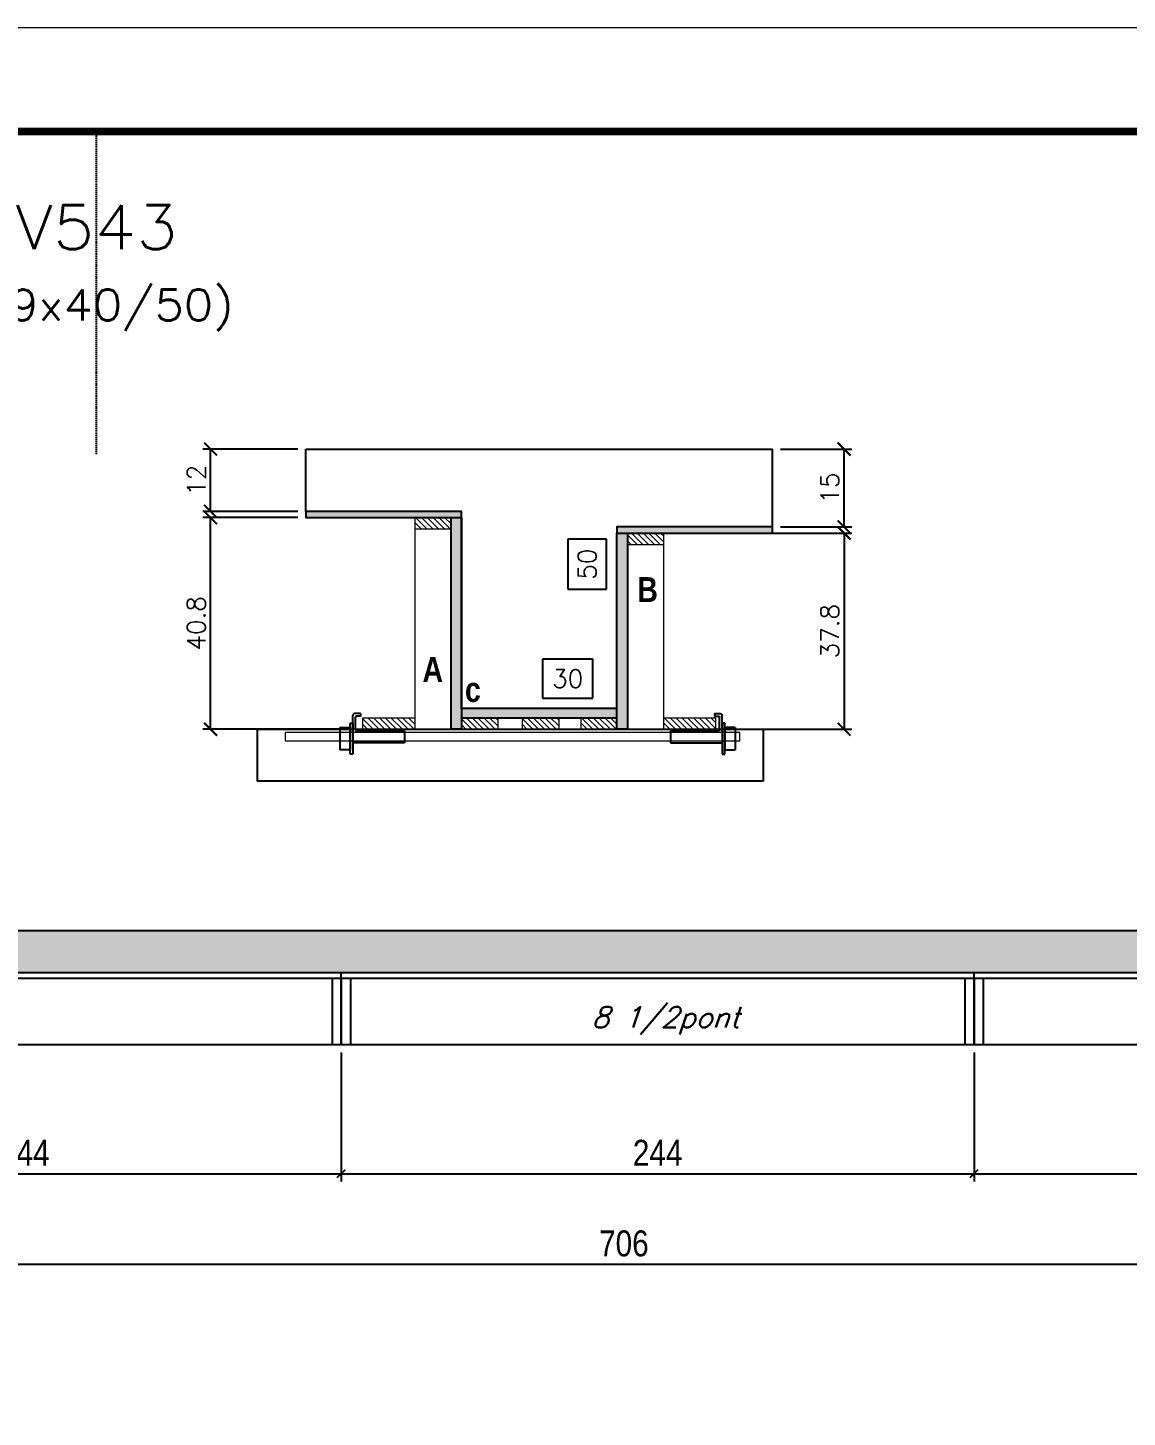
# Model space of a CAD drawing. Extents: x -21493 to -15213, y -12134 to 11887.
# Drawn here: x -16208 to -15784, y -134 to 401 of the extents above; entities that cross this region are included whole.
import ezdxf
from ezdxf.enums import TextEntityAlignment as Align

# ---------------------------------------------------------------- set-up
doc = ezdxf.new("R2010")
doc.units = 0
doc.linetypes.add('DASHED', pattern=[0.75, 0.5, -0.25])
doc.linetypes.add('HIDDEN', pattern=[0.375, 0.25, -0.125])
for name, color, linetype in [('barrote', 251, 'Continuous'), ('COTA', 241, 'Continuous'), ('Cota Seção (2x)', 4, 'Continuous'), ('detalhes', 4, 'Continuous'), ('Painéis', 200, 'Continuous'), ('presilha', 1, 'Continuous'), ('SARR_2.2x7', 40, 'Continuous'), ('SARR_3.5x7', 81, 'Continuous'), ('texto', 7, 'Continuous'), ('Texto de Titulo', 7, 'Continuous'), ('Texto Qtd Sarr', 242, 'Continuous')]:
    doc.layers.add(name, color=color, linetype=linetype)
for name, color, linetype, lineweight in [('CONCRETO', 251, 'Continuous', 25), ('Folhas', 255, 'Continuous', 9), ('Hachura', 251, 'Continuous', 9), ('Madeira', 126, 'Continuous', 18), ('SARRAFO DE PRESSAO', 251, 'DASHED', 9), ('SCO-___-LAJ', 2, 'Continuous', 0), ('Texto Seção', 7, 'Continuous', 15)]:
    doc.layers.add(name, color=color, linetype=linetype, lineweight=lineweight)
doc.styles.add('COTA TECNICA', font='techl___.ttf', dxfattribs={"height": 10})
doc.styles.add('Romans', font='romans.shx')
doc.styles.add('TECNICA', font='techb___.ttf', dxfattribs={"height": 10})
doc.dimstyles.new('Cota Seção (2x)', dxfattribs={"dimtxt": 7, "dimasz": 5, "dimexe": 3, "dimexo": 3, "dimgap": 2, "dimtad": 3, "dimdec": 1, "dimlfac": 0.5, "dimzin": 12, "dimdsep": 46, "dimtxsty": 'Romans', "dimblk": 'ARCHTICK', "dimcen": 0, "dimclrd": 4, "dimclre": 4, "dimclrt": 1, "dimadec": 1, "dimazin": 3, "dimtfac": 1, "dimtdec": 1, "dimtmove": 0, "dimatfit": 3, "dimldrblk": 'OBLIQUE', "dimfxl": 1, "dimtolj": 1, "dimtzin": 12, "dimarcsym": 0})
doc.dimstyles.new('Cota Seção interna', dxfattribs={"dimtxt": 7, "dimasz": 6, "dimexe": 0.18, "dimexo": 2, "dimgap": -4, "dimtad": 3, "dimdec": 1, "dimlfac": 0.5, "dimzin": 12, "dimdsep": 46, "dimtxsty": 'Romans', "dimblk": 'ARCHTICK', "dimcen": 0.09, "dimse1": 1, "dimse2": 1, "dimsd1": 1, "dimsd2": 1, "dimclrd": 180, "dimclre": 5, "dimclrt": 1, "dimadec": 0, "dimazin": 3, "dimtfac": 1, "dimtdec": 1, "dimtofl": 0, "dimtmove": 0, "dimatfit": 3, "dimldrblk": 'ARCHTICK', "dimfxl": 1, "dimtolj": 1, "dimtzin": 0, "dimarcsym": 0})
doc.dimstyles.new('PAINEL', dxfattribs={"dimtxt": 10, "dimasz": 3, "dimexe": 3, "dimexo": 3, "dimgap": 3, "dimtad": 1, "dimdec": 1, "dimzin": 12, "dimdsep": 46, "dimtxsty": 'COTA TECNICA', "dimblk1": 'OBLIQUE', "dimblk2": 'OBLIQUE', "dimsah": 1, "dimcen": 0.9, "dimclrd": 4, "dimclre": 4, "dimclrt": 240, "dimadec": 1, "dimazin": 3, "dimtfac": 1, "dimtdec": 1, "dimtmove": 0, "dimatfit": 3, "dimfxl": 1, "dimtolj": 1, "dimtzin": 12, "dimarcsym": 0})

# ---------------------------------------------------------------- blocks, each defined once
blk = doc.blocks.new('titulo1')
at = {"layer": 'Defpoints', "color": 252, "linetype": 'HIDDEN', "ltscale": 2}
blk.add_line((0, 0), (0, 125), dxfattribs=at)
at = {"layer": 'Defpoints', "style": 'Romans', "oblique": 15}
blk.add_attdef('FOLHA', text='', height=10, dxfattribs=at).set_placement((0, 15.58), align=Align.MIDDLE_CENTER)
at = {"layer": 'Texto Qtd Sarr', "color": 3, "style": 'Romans', "oblique": 15}
for tag, height, p in [('TITULO', 17, (0, 71.45)), ('SEÇÃO', 12, (0, 41.55))]:
    blk.add_attdef(tag, text='', height=height, dxfattribs=at).set_placement(p, align=Align.MIDDLE_CENTER)
blk = doc.blocks.new('_ArchTick')
at = {"color": 0, "linetype": 'ByBlock', "const_width": 0.15}
blk.add_lwpolyline([(-0.5, -0.5), (0.5, 0.5)], dxfattribs=at)
blk = doc.blocks.new('*D1184')
at = {"layer": 'COTA', "color": 4, "lineweight": -2, "transparency": 16777216}
for p, q in [((-16103.76, 212.64), (-16140.48, 212.64)), ((-16137.48, 131.04), (-16137.48, 212.64)), ((-16086.16, 131.04), (-16140.48, 131.04))]:
    blk.add_line(p, q, dxfattribs=at)
at = {"layer": 'Defpoints', "color": 0, "transparency": 16777216}
for p in [(-16137.48, 212.64), (-16100.76, 212.64), (-16083.16, 131.04)]:
    blk.add_point(p, dxfattribs=at)
at = {"layer": 'COTA', "color": 4, "lineweight": -2, "transparency": 16777216, "xscale": 5, "yscale": 5, "zscale": 5}
for p, rotation in [((-16137.48, 212.64), 90), ((-16137.48, 131.04), 270)]:
    blk.add_blockref('_ArchTick', p, dxfattribs=dict(at, rotation=rotation))
at = {"layer": 'COTA', "color": 1, "transparency": 16777216, "insert": (-16142.98, 171.84), "char_height": 7, "attachment_point": 5, "rotation": 90, "style": 'Romans'}
blk.add_mtext('\\A1;40.8', dxfattribs=at)
blk = doc.blocks.new('_Oblique')
at = {"color": 0, "linetype": 'ByBlock', "lineweight": -2}
blk.add_line((-0.5, -0.5), (0.5, 0.5), dxfattribs=at)
blk = doc.blocks.new('*D1185')
at = {"layer": 'COTA', "color": 4, "lineweight": -2, "transparency": 16777216}
for p, q in [((-16103.76, 239.04), (-16140.48, 239.04)), ((-16137.48, 215.04), (-16137.48, 239.04)), ((-16103.76, 215.04), (-16140.48, 215.04))]:
    blk.add_line(p, q, dxfattribs=at)
at = {"layer": 'Defpoints', "color": 0, "transparency": 16777216}
for p in [(-16137.48, 239.04), (-16100.76, 239.04), (-16100.76, 215.04)]:
    blk.add_point(p, dxfattribs=at)
at = {"layer": 'COTA', "color": 4, "lineweight": -2, "transparency": 16777216, "xscale": 5, "yscale": 5, "zscale": 5}
for p, rotation in [((-16137.48, 239.04), 90), ((-16137.48, 215.04), 270)]:
    blk.add_blockref('_ArchTick', p, dxfattribs=dict(at, rotation=rotation))
at = {"layer": 'COTA', "color": 1, "transparency": 16777216, "insert": (-16142.98, 227.04), "char_height": 7, "attachment_point": 5, "rotation": 90, "style": 'Romans'}
blk.add_mtext('\\A1;12', dxfattribs=at)
blk = doc.blocks.new('*D1186')
at = {"layer": 'Cota Seção (2x)', "color": 180, "lineweight": -2, "transparency": 16777216}
for p, q in [((-15984.76, 204.34), (-15999.76, 204.34)), ((-15999.76, 204.34), (-15999.76, 185)), ((-15984.76, 185), (-15984.76, 204.34)), ((-15999.76, 185), (-15984.76, 185))]:
    blk.add_line(p, q, dxfattribs=at)
at = {"layer": 'Defpoints', "color": 0, "transparency": 16777216}
for p in [(-16040.76, 239.04), (-15980.76, 239.04), (-16040.76, 139.04)]:
    blk.add_point(p, dxfattribs=at)
at = {"layer": 'Cota Seção (2x)', "color": 1, "transparency": 16777216, "insert": (-15992.26, 194.67), "char_height": 7, "attachment_point": 5, "rotation": 90, "style": 'Romans'}
blk.add_mtext('\\A1;50', dxfattribs=at)
blk = doc.blocks.new('PRESILHA METÁLICA 1')
at = {"layer": 'presilha'}
for p, q in [((7.5, 10.64), (7.5, 19.86)), ((12, 21), (8.64, 21)), ((9, 11.57), (9, 18.93)), ((12, 19.5), (9.57, 19.5)), ((12, 21), (12, 19.5)), ((0, 13), (6, 13)), ((0, 13), (0, 0)), ((6, 15.5), (7.5, 15.5)), ((6, -2.5), (6, 15.5)), ((6, 13), (6, 0)), ((7.5, 15.5), (7.5, -2.5)), ((37.5, 11), (9.57, 11)), ((37.5, 11), (37.5, 4.1)), ((6, 0), (0, 0)), ((37.5, 4.1), (7.5, 4.1)), ((7.5, -2.5), (6, -2.5))]:
    blk.add_line(p, q, dxfattribs=at)
for centre, radius, start, end in [((8.64, 19.86), 1.14, 90, 180), ((9.57, 18.93), 0.57, 90, 180), ((9.57, 11.57), 0.57, 180, 270)]:
    blk.add_arc(centre, radius, start, end, dxfattribs=at)
blk = doc.blocks.new('*D1187')
at = {"layer": 'Cota Seção (2x)', "color": 180, "lineweight": -2, "transparency": 16777216}
for p, q in [((-15990.09, 158.04), (-16009.43, 158.04)), ((-16009.43, 158.04), (-16009.43, 143.04)), ((-15990.09, 143.04), (-15990.09, 158.04)), ((-16009.43, 143.04), (-15990.09, 143.04))]:
    blk.add_line(p, q, dxfattribs=at)
at = {"layer": 'Defpoints', "color": 0, "transparency": 16777216}
for p in [(-16040.76, 139.04), (-16040.76, 131.04), (-15980.76, 131.04)]:
    blk.add_point(p, dxfattribs=at)
at = {"layer": 'Cota Seção (2x)', "color": 1, "transparency": 16777216, "insert": (-15999.76, 150.54), "char_height": 7, "attachment_point": 5, "style": 'Romans'}
blk.add_mtext('\\A1;30', dxfattribs=at)
blk = doc.blocks.new('*D1188')
at = {"layer": 'COTA', "color": 4, "lineweight": -2, "transparency": 16777216}
for p, q in [((-15959.76, 206.64), (-15890.19, 206.64)), ((-15893.19, 206.64), (-15893.19, 131.04)), ((-15959.76, 131.04), (-15890.19, 131.04))]:
    blk.add_line(p, q, dxfattribs=at)
at = {"layer": 'Defpoints', "color": 0, "transparency": 16777216}
for p in [(-15962.76, 206.64), (-15962.76, 131.04), (-15893.19, 131.04)]:
    blk.add_point(p, dxfattribs=at)
at = {"layer": 'COTA', "color": 4, "lineweight": -2, "transparency": 16777216, "xscale": 5, "yscale": 5, "zscale": 5}
for p, rotation in [((-15893.19, 206.64), 90), ((-15893.19, 131.04), 270)]:
    blk.add_blockref('_ArchTick', p, dxfattribs=dict(at, rotation=rotation))
at = {"layer": 'COTA', "color": 1, "transparency": 16777216, "insert": (-15898.69, 168.84), "char_height": 7, "attachment_point": 5, "rotation": 90, "style": 'Romans'}
blk.add_mtext('\\A1;37.8', dxfattribs=at)
blk = doc.blocks.new('*D1386')
at = {"layer": 'COTA', "color": 4, "lineweight": -2, "transparency": 16777216}
for p, q in [((-15917.76, 239.04), (-15890.19, 239.04)), ((-15893.19, 209.04), (-15893.19, 239.04)), ((-15917.76, 209.04), (-15890.19, 209.04))]:
    blk.add_line(p, q, dxfattribs=at)
at = {"layer": 'Defpoints', "color": 0, "transparency": 16777216}
for p in [(-15920.76, 239.04), (-15893.19, 239.04), (-15920.76, 209.04)]:
    blk.add_point(p, dxfattribs=at)
at = {"layer": 'COTA', "color": 4, "lineweight": -2, "transparency": 16777216, "xscale": 5, "yscale": 5, "zscale": 5}
for p, rotation in [((-15893.19, 239.04), 90), ((-15893.19, 209.04), 270)]:
    blk.add_blockref('_ArchTick', p, dxfattribs=dict(at, rotation=rotation))
at = {"layer": 'COTA', "color": 1, "transparency": 16777216, "insert": (-15898.69, 224.04), "char_height": 7, "attachment_point": 5, "rotation": 90, "style": 'Romans'}
blk.add_mtext('\\A1;15', dxfattribs=at)
blk = doc.blocks.new('*D1390')
at = {"layer": 'COTA', "color": 4, "lineweight": -2, "ltscale": 25, "transparency": 16777216}
for p, q in [((-16331.09, 6.42), (-16331.09, -43.35)), ((-16087.09, 6.42), (-16087.09, -43.35)), ((-16331.09, -40.35), (-16087.09, -40.35))]:
    blk.add_line(p, q, dxfattribs=at)
at = {"layer": 'Defpoints', "color": 0, "ltscale": 25, "transparency": 16777216}
for p in [(-16331.09, 9.42), (-16087.09, 9.42), (-16087.09, -40.35)]:
    blk.add_point(p, dxfattribs=at)
at = {"layer": 'COTA', "color": 4, "lineweight": -2, "ltscale": 25, "transparency": 16777216, "xscale": 3, "yscale": 3, "zscale": 3, "rotation": 180}
blk.add_blockref('_Oblique', (-16331.09, -40.35), dxfattribs=at)
at = {"layer": 'COTA', "color": 4, "lineweight": -2, "ltscale": 25, "transparency": 16777216, "xscale": 3, "yscale": 3, "zscale": 3}
blk.add_blockref('_Oblique', (-16087.09, -40.35), dxfattribs=at)
at = {"layer": 'COTA', "color": 240, "ltscale": 25, "transparency": 16777216, "insert": (-16209.09, -32.27), "char_height": 10, "attachment_point": 5, "style": 'COTA TECNICA'}
blk.add_mtext('\\A1;244', dxfattribs=at)
blk = doc.blocks.new('*D1392')
at = {"layer": 'COTA', "color": 4, "lineweight": -2, "ltscale": 25, "transparency": 16777216}
for p, q in [((-16087.09, 6.42), (-16087.09, -43.35)), ((-15843.09, 6.42), (-15843.09, -43.35)), ((-16087.09, -40.35), (-15843.09, -40.35))]:
    blk.add_line(p, q, dxfattribs=at)
at = {"layer": 'Defpoints', "color": 0, "ltscale": 25, "transparency": 16777216}
for p in [(-16087.09, 9.42), (-15843.09, 9.42), (-15843.09, -40.35)]:
    blk.add_point(p, dxfattribs=at)
at = {"layer": 'COTA', "color": 4, "lineweight": -2, "ltscale": 25, "transparency": 16777216, "xscale": 3, "yscale": 3, "zscale": 3, "rotation": 180}
blk.add_blockref('_Oblique', (-16087.09, -40.35), dxfattribs=at)
at = {"layer": 'COTA', "color": 4, "lineweight": -2, "ltscale": 25, "transparency": 16777216, "xscale": 3, "yscale": 3, "zscale": 3}
blk.add_blockref('_Oblique', (-15843.09, -40.35), dxfattribs=at)
at = {"layer": 'COTA', "color": 240, "ltscale": 25, "transparency": 16777216, "insert": (-15965.09, -32.27), "char_height": 10, "attachment_point": 5, "style": 'COTA TECNICA'}
blk.add_mtext('\\A1;244', dxfattribs=at)
blk = doc.blocks.new('*D1393')
at = {"layer": 'COTA', "color": 4, "lineweight": -2, "ltscale": 25, "transparency": 16777216}
for p, q in [((-16331.09, 6.42), (-16331.09, -78.38)), ((-15625.11, 6.42), (-15625.11, -78.38)), ((-15625.11, -75.38), (-16331.09, -75.38))]:
    blk.add_line(p, q, dxfattribs=at)
at = {"layer": 'Defpoints', "color": 0, "ltscale": 25, "transparency": 16777216}
for p in [(-16331.09, 9.42), (-15625.11, 9.42), (-16331.09, -75.38)]:
    blk.add_point(p, dxfattribs=at)
at = {"layer": 'COTA', "color": 4, "lineweight": -2, "ltscale": 25, "transparency": 16777216, "xscale": 3, "yscale": 3, "zscale": 3, "rotation": 180}
blk.add_blockref('_Oblique', (-16331.09, -75.38), dxfattribs=at)
at = {"layer": 'COTA', "color": 4, "lineweight": -2, "ltscale": 25, "transparency": 16777216, "xscale": 3, "yscale": 3, "zscale": 3}
blk.add_blockref('_Oblique', (-15625.11, -75.38), dxfattribs=at)
at = {"layer": 'COTA', "color": 240, "ltscale": 25, "transparency": 16777216, "insert": (-15978.1, -67.28), "char_height": 10, "attachment_point": 5, "style": 'COTA TECNICA'}
blk.add_mtext('\\A1;706', dxfattribs=at)
blk = doc.blocks.new('*D1366')
at = {"layer": 'COTA', "color": 4, "lineweight": -2, "ltscale": 25, "transparency": 16777216}
for p, q in [((-15843.09, 6.42), (-15843.09, -43.35)), ((-15625.11, 6.42), (-15625.11, -43.35)), ((-15843.09, -40.35), (-15625.11, -40.35))]:
    blk.add_line(p, q, dxfattribs=at)
at = {"layer": 'Defpoints', "color": 0, "ltscale": 25, "transparency": 16777216}
for p in [(-15843.09, 9.42), (-15625.11, 9.42), (-15625.11, -40.35)]:
    blk.add_point(p, dxfattribs=at)
at = {"layer": 'COTA', "color": 4, "lineweight": -2, "ltscale": 25, "transparency": 16777216, "xscale": 3, "yscale": 3, "zscale": 3, "rotation": 180}
blk.add_blockref('_Oblique', (-15843.09, -40.35), dxfattribs=at)
at = {"layer": 'COTA', "color": 4, "lineweight": -2, "ltscale": 25, "transparency": 16777216, "xscale": 3, "yscale": 3, "zscale": 3}
blk.add_blockref('_Oblique', (-15625.11, -40.35), dxfattribs=at)
at = {"layer": 'COTA', "color": 240, "ltscale": 25, "transparency": 16777216, "insert": (-15734.1, -32.25), "char_height": 10, "attachment_point": 5, "style": 'COTA TECNICA'}
blk.add_mtext('\\A1;218', dxfattribs=at)
blk = doc.blocks.new('9999999999')
at = {"layer": 'Folhas'}
blk.add_lwpolyline([(98138.98, 34190.21), (99623.98, 34190.21), (99623.98, 35240.21), (98138.98, 35240.21)], close=True, dxfattribs=at)
at = {"layer": 'Folhas', "color": 30, "const_width": 3}
blk.add_lwpolyline([(98213.98, 34230.21), (99583.98, 34230.21), (99583.98, 35200.21), (98213.98, 35200.21)], close=True, dxfattribs=at)

msp = doc.modelspace()

# ---------------------------------------------------------------- hatches: boundary and pattern name
at = {"layer": 'COTA', "linetype": 'ByBlock'}
h = msp.add_hatch(dxfattribs=at)
h.set_pattern_fill('AR-CONC', color=256, scale=0.03)
h.set_pattern_definition([(50, (-155501.1976, -26011.143), (5.46554007, -0.47817257), [0.5715, -6.2865]), (355, (-155501.1976, -26011.143), (-1.05730264, 5.73170536), [0.4572, -5.02921753]), (100.4514447, (-155500.742, -26011.183), (4.40823741, 5.25353256), [0.48570026, -5.34270734]), (46.1842, (-155501.1976, -26009.619), (8.13237123, -1.26126984), [0.85725, -9.42975]), (96.6355576, (-155500.52, -26009.724), (7.122124, 7.42278374), [0.7285507, -8.01406824]), (351.184151, (-155501.198, -26009.619), (7.122124, 7.42278374), [0.685799, -7.54379196]), (21, (-155500.4356, -26010), (4.54843174, -3.06795595), [0.5715, -6.2865]), (326, (-155500.4356, -26010), (1.85406085, 5.52563898), [0.4572, -5.0292]), (71.451445, (-155500.0566, -26010.256), (6.40249258, 2.45768307), [0.48570026, -5.34269813]), (37.5, (-155501.1976, -26011.1432), (0.092658098, 2.536651166), [0, -4.96824, 0, -5.1054, 0, -5.04825]), (7.5, (-155501.1976, -26011.1432), (2.004589875, 3.005417245), [0, -2.91084, 0, -4.85394, 0, -1.92405]), (327.5, (-155502.8969, -26011.1432), (4.067717855, -0.17186232), [0, -1.905, 0, -5.9436, 0, -7.8867]), (317.5, (-155503.659, -26011.1432), (4.44387544, 0.76279473), [0, -2.4765, 0, -3.94716, 0, -5.6007])])
h.paths.add_polyline_path([(-16331.09, 37.22), (-15625.11, 37.22), (-15625.11, 53.42), (-16505.8, 53.42), (-16505.8, 40.22), (-16353.82, 40.22), (-16353.82, 9.42), (-16331.09, 9.42)])
at = {"layer": 'Hachura'}
h = msp.add_hatch(color=256, dxfattribs=at)
h.dxf.hatch_style = 1
h.paths.add_polyline_path([(-16040.76, 212.64), (-16040.76, 215.04), (-16100.76, 215.04), (-16100.76, 212.64)])
h = msp.add_hatch(dxfattribs=at)
h.set_pattern_fill('ANSI31', color=256, scale=0.5, angle=270, style=0)
h.set_pattern_definition([(315, (6869.0621, -8095.0006), (1.12253202, 1.12253202), [])])
h.paths.add_polyline_path([(-16044.76, 208.24), (-16044.76, 212.64), (-16058.76, 212.64), (-16058.76, 208.24)])
h = msp.add_hatch(color=256, dxfattribs=at)
h.dxf.hatch_style = 1
h.paths.add_polyline_path([(-16044.76, 212.64), (-16040.76, 212.64), (-16040.76, 131.04), (-16044.76, 131.04)])
h = msp.add_hatch(color=256, dxfattribs=at)
h.dxf.hatch_style = 1
h.paths.add_polyline_path([(-15920.76, 206.64), (-15920.76, 209.04), (-15980.76, 209.04), (-15980.76, 206.64)])
h = msp.add_hatch(color=256, dxfattribs=at)
h.dxf.hatch_style = 1
h.paths.add_polyline_path([(-15980.76, 206.64), (-15976.76, 206.64), (-15976.76, 131.04), (-15980.76, 131.04)])
h = msp.add_hatch(dxfattribs=at)
h.set_pattern_fill('ANSI31', color=256, scale=0.5, angle=270, style=0)
h.set_pattern_definition([(315, (6831.0621, -8101.0006), (1.12253202, 1.12253202), [])])
h.paths.add_polyline_path([(-15962.76, 202.24), (-15962.76, 206.64), (-15976.76, 206.64), (-15976.76, 202.24)])
h = msp.add_hatch(dxfattribs=at)
h.set_pattern_fill('ANSI31', color=256, scale=0.5, angle=270, style=0)
h.set_pattern_definition([(315, (6869.0621, -8098.6006), (1.12253202, 1.12253202), [])])
h.paths.add_polyline_path([(-16078.76, 131.04), (-16078.76, 135.44), (-16058.76, 135.44), (-16058.76, 131.04)])
h = msp.add_hatch(color=256, dxfattribs=at)
h.dxf.hatch_style = 1
h.paths.add_polyline_path([(-15980.76, 135.44), (-15980.76, 139.04), (-16040.76, 139.04), (-16040.76, 135.44)])
h = msp.add_hatch(dxfattribs=at)
h.set_pattern_fill('ANSI31', color=256, scale=0.5, angle=270, style=0)
h.set_pattern_definition([(315, (6877.8621, -8098.6006), (1.12253202, 1.12253202), [])])
h.paths.add_polyline_path([(-16040.76, 131.04), (-16040.76, 135.44), (-16026.76, 135.44), (-16026.76, 131.04)])
h = msp.add_hatch(dxfattribs=at)
h.set_pattern_fill('ANSI31', color=256, scale=0.5, angle=270, style=0)
h.set_pattern_definition([(315, (6901.3836, -8098.6006), (1.12253202, 1.12253202), [])])
h.paths.add_polyline_path([(-16017.24, 131.04), (-16017.24, 135.44), (-16003.24, 135.44), (-16003.24, 131.04)])
h = msp.add_hatch(dxfattribs=at)
h.set_pattern_fill('ANSI31', color=256, scale=0.5, angle=270, style=0)
h.set_pattern_definition([(315, (6899.8642, -8098.6006), (1.12253202, 1.12253202), [])])
h.paths.add_polyline_path([(-15980.76, 131.04), (-15980.76, 135.44), (-15994.76, 135.44), (-15994.76, 131.04)])
h = msp.add_hatch(dxfattribs=at)
h.set_pattern_fill('ANSI31', color=256, scale=0.5, angle=270, style=0)
h.set_pattern_definition([(315, (6797.0621, -8098.6006), (1.12253202, 1.12253202), [])])
h.paths.add_polyline_path([(-15962.76, 131.04), (-15962.76, 135.44), (-15942.76, 135.44), (-15942.76, 131.04)])

# ---------------------------------------------------------------- linework, layer by layer
at = {"layer": 'barrote'}
msp.add_lwpolyline([(-15924.39, 111.04), (-16119.36, 111.04), (-16119.36, 131.04), (-15924.39, 131.04)], close=True, dxfattribs=at)
at = {"layer": 'CONCRETO'}
for p, q in [((-16100.76, 215.04), (-16100.76, 239.04)), ((-16100.76, 239.04), (-16040.76, 239.04)), ((-16040.76, 239.04), (-16040.76, 239.04)), ((-16040.76, 239.04), (-15920.76, 239.04)), ((-15920.76, 209.04), (-15920.76, 239.04)), ((-16040.76, 215.04), (-16100.76, 215.04)), ((-16040.76, 139.04), (-16040.76, 215.04)), ((-15980.76, 139.04), (-16040.76, 139.04)), ((-15980.76, 135.44), (-15980.76, 139.04)), ((-15980.76, 135.44), (-15980.76, 135.44))]:
    msp.add_line(p, q, dxfattribs=at)
at = {"layer": 'COTA', "linetype": 'ByBlock'}
msp.add_line((-16505.8, 53.42), (-15625.11, 53.42), dxfattribs=at)
at = {"layer": 'Madeira'}
for points in [[(-16044.76, 208.24), (-16044.76, 212.64), (-16058.76, 212.64), (-16058.76, 208.24)], [(-16044.76, 212.64), (-16058.76, 212.64), (-16058.76, 131.04), (-16044.76, 131.04)], [(-15962.76, 202.24), (-15962.76, 206.64), (-15976.76, 206.64), (-15976.76, 202.24)], [(-15962.76, 206.64), (-15976.76, 206.64), (-15976.76, 131.04), (-15962.76, 131.04)], [(-16078.76, 131.04), (-16078.76, 135.44), (-16058.76, 135.44), (-16058.76, 131.04)], [(-16040.76, 131.04), (-16040.76, 135.44), (-16026.76, 135.44), (-16026.76, 131.04)], [(-16017.24, 131.04), (-16017.24, 135.44), (-16003.24, 135.44), (-16003.24, 131.04)], [(-15980.76, 131.04), (-15980.76, 135.44), (-15994.76, 135.44), (-15994.76, 131.04)], [(-15962.76, 131.04), (-15962.76, 135.44), (-15942.76, 135.44), (-15942.76, 131.04)]]:
    msp.add_lwpolyline(points, close=True, dxfattribs=at)
at = {"layer": 'Painéis'}
for p, q in [((-16331.09, 37.22), (-15625.11, 37.22)), ((-16331.09, 9.42), (-15625.11, 9.42))]:
    msp.add_line(p, q, dxfattribs=at)
at = {"layer": 'Painéis', "ltscale": 25}
for p, q in [((-16087.09, 9.42), (-16087.09, 37.22)), ((-15843.09, 9.42), (-15843.09, 37.22))]:
    msp.add_line(p, q, dxfattribs=at)
at = {"layer": 'Painéis'}
for points in [[(-16040.76, 212.64), (-16040.76, 215.04), (-16100.76, 215.04), (-16100.76, 212.64)], [(-16044.76, 212.64), (-16040.76, 212.64), (-16040.76, 131.04), (-16044.76, 131.04)], [(-15920.76, 206.64), (-15920.76, 209.04), (-15980.76, 209.04), (-15980.76, 206.64)], [(-15980.76, 206.64), (-15976.76, 206.64), (-15976.76, 131.04), (-15980.76, 131.04)], [(-15980.76, 135.44), (-15980.76, 139.04), (-16040.76, 139.04), (-16040.76, 135.44)]]:
    msp.add_lwpolyline(points, close=True, dxfattribs=at)
at = {"layer": 'SARR_2.2x7', "linetype": 'Continuous'}
for p, q in [((-16316.09, 35.02), (-16087.09, 35.02)), ((-16087.09, 35.02), (-15843.09, 35.02)), ((-15843.09, 35.02), (-15640.11, 35.02))]:
    msp.add_line(p, q, dxfattribs=at)
at = {"layer": 'SARR_3.5x7'}
for p, q in [((-16090.59, 35.02), (-16090.59, 9.42)), ((-16087.09, 35.02), (-16087.09, 9.42)), ((-16083.56, 35.02), (-16083.56, 9.42)), ((-15846.59, 35.02), (-15846.59, 9.42)), ((-15843.09, 35.02), (-15843.09, 9.42)), ((-15839.56, 35.02), (-15839.56, 9.42)), ((-16090.59, 9.42), (-16083.56, 9.42)), ((-15846.59, 9.42), (-15843.09, 9.42)), ((-15843.09, 9.42), (-15839.56, 9.42))]:
    msp.add_line(p, q, dxfattribs=at)
at = {"layer": 'SCO-___-LAJ', "color": 1}
msp.add_lwpolyline([(-15933.4, 129.71), (-16108.7, 129.71), (-16108.7, 126.51), (-15933.4, 126.51)], close=True, dxfattribs=at)

# ---------------------------------------------------------------- block references
at = {"layer": 'presilha', "yscale": 0.6666666666666666, "zscale": 0.6666666666666666}
for p, xscale in [((-16087.63, 123.08), 0.6666666666666666), ((-15935.18, 123.08), -0.6666666666666666)]:
    msp.add_blockref('PRESILHA METÁLICA 1', p, dxfattribs=dict(at, xscale=xscale))
at = {"layer": 'SARRAFO DE PRESSAO', "color": 6, "linetype": 'ByBlock'}
msp.add_blockref('9999999999', (-114877.39, -34838.72), dxfattribs=at)
at = {"layer": 'Texto Seção'}
ref = msp.add_blockref('titulo1', (-16181.43, 237.14), dxfattribs=at)
ref.add_attrib('TITULO', 'V543', dxfattribs={"layer": 'Texto de Titulo', "color": 7, "height": 17, "style": 'Romans', "width": 1.1}).set_placement((-16181.43, 324.64), align=Align.MIDDLE_CENTER)
ref.add_attrib('SEÇÃO', '(19x40/50)', dxfattribs={"layer": 'Texto de Titulo', "color": 7, "height": 12, "style": 'Romans', "width": 1.1}).set_placement((-16181.43, 294.64), align=Align.MIDDLE_CENTER)

# ---------------------------------------------------------------- texts
at = {"layer": 'detalhes', "style": 'TECNICA'}
for s, p in [('B', (-15972.93, 180.07)), ('A', (-16055.76, 149.23)), ('c', (-16039.38, 141.54))]:
    msp.add_text(s, height=9.6, dxfattribs=at).set_placement(p)
at = {"layer": 'texto', "color": 2, "insert": (-15962.01, 18.69), "char_height": 8, "attachment_point": 5, "style": 'Romans'}
msp.add_mtext('{\\Q19;\\C256;8 1/2pont}', dxfattribs=at)

# ---------------------------------------------------------------- dimensions: what is measured, and where the dimension line sits
at = {"layer": 'COTA'}
for base, p1, p2, picture, middle in [((-16137.48, 239.04), (-16100.76, 215.04), (-16100.76, 239.04), '*D1185', (-16142.98, 227.04)), ((-15893.19, 239.04), (-15920.76, 209.04), (-15920.76, 239.04), '*D1386', (-15898.69, 224.04)), ((-16137.48, 212.64), (-16083.16, 131.04), (-16100.76, 212.64), '*D1184', (-16142.98, 171.84)), ((-15893.19, 131.04), (-15962.76, 206.64), (-15962.76, 131.04), '*D1188', (-15898.69, 168.84))]:
    dim = msp.add_linear_dim(base=base, p1=p1, p2=p2, angle=90, dimstyle='Cota Seção (2x)', dxfattribs=at)
    dim.commit()
    dim.dimension.update_dxf_attribs({"geometry": picture, "text_midpoint": middle})
at = {"layer": 'COTA', "ltscale": 25}
dim = msp.add_linear_dim(base=(-16087.09, -40.35), p1=(-16331.09, 9.42), p2=(-16087.09, 9.42), dimstyle='PAINEL', dxfattribs=at)
dim.commit()
dim.dimension.update_dxf_attribs({"geometry": '*D1390', "text_midpoint": (-16209.09, -40.35), "dimtype": 160})
for base, p1, p2, picture, middle in [((-16331.09, -75.38), (-15625.11, 9.42), (-16331.09, 9.42), '*D1393', (-15978.1, -67.28)), ((-15843.09, -40.35), (-16087.09, 9.42), (-15843.09, 9.42), '*D1392', (-15965.09, -32.27)), ((-15625.11, -40.35), (-15843.09, 9.42), (-15625.11, 9.42), '*D1366', (-15734.1, -32.25))]:
    dim = msp.add_linear_dim(base=base, p1=p1, p2=p2, dimstyle='PAINEL', dxfattribs=at)
    dim.commit()
    dim.dimension.update_dxf_attribs({"geometry": picture, "text_midpoint": middle})
at = {"layer": 'Cota Seção (2x)'}
for base, p1, p2, angle, picture, middle in [((-15980.76, 239.04), (-16040.76, 139.04), (-16040.76, 239.04), 90, '*D1186', (-15980.76, 194.67)), ((-16040.76, 139.04), (-15980.76, 131.04), (-16040.76, 131.04), 180, '*D1187', (-15999.76, 139.04))]:
    dim = msp.add_linear_dim(base=base, p1=p1, p2=p2, angle=angle, dimstyle='Cota Seção interna', dxfattribs=at)
    dim.commit()
    dim.dimension.update_dxf_attribs({"geometry": picture, "text_midpoint": middle, "dimtype": 160})

doc.saveas('drawing.dxf')
